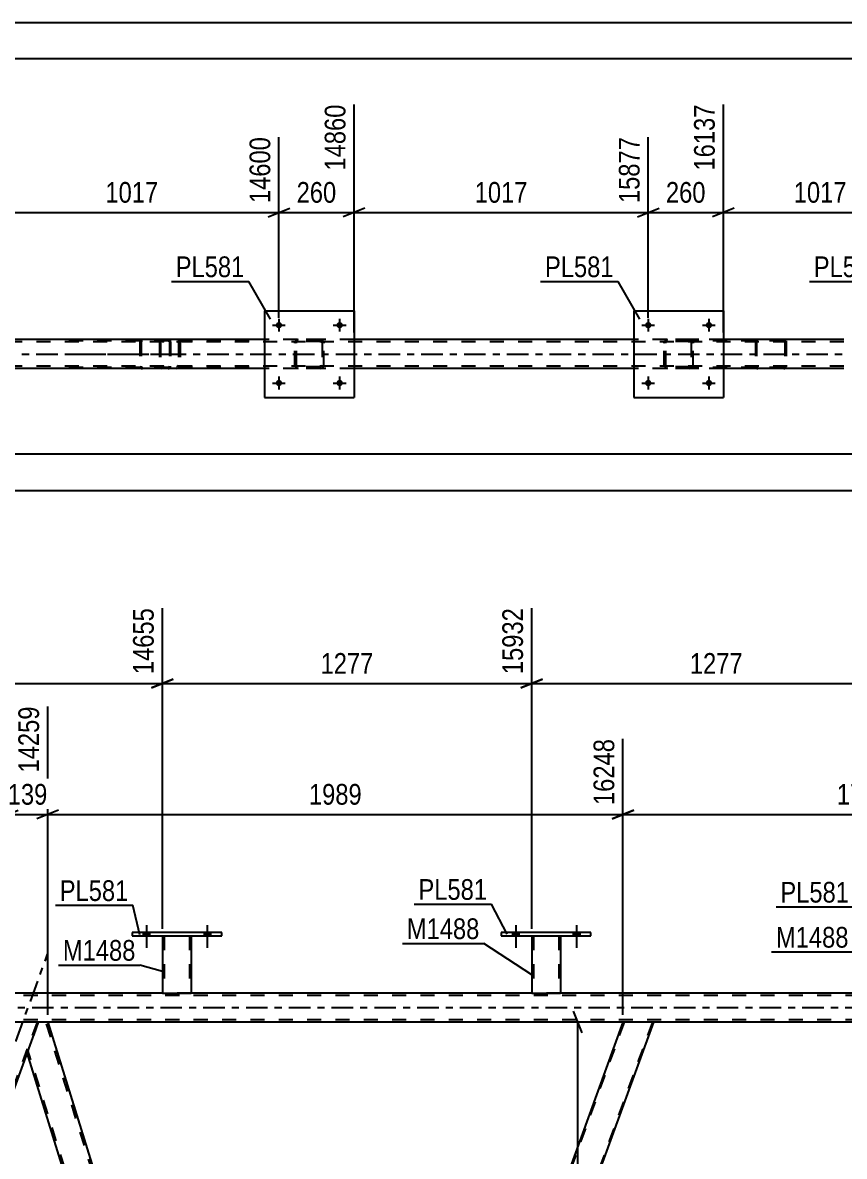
# Model space of a CAD drawing. Header units: millimetres. Extents: x 0 to 841, y 0 to 594.
# Drawn here: x 643.5 to 757.2, y 437.2 to 594 of the extents above; entities that cross this region are included whole.
import ezdxf

# ---------------------------------------------------------------- set-up
doc = ezdxf.new("R2010")
doc.units = ezdxf.units.MM
doc.linetypes.add('DXK_LINE_DOT2', pattern=[3.9198, 1.9599, -1.9599])
doc.linetypes.add('DXK_LINE_DOT3', pattern=[5.9187, 2.979, -0.9799, 0.9799, -0.9799])
doc.styles.add('Arial Narrow', font='ARIALN.TTF', dxfattribs={"height": 0.2})

# ---------------------------------------------------------------- blocks, each defined once
blk = doc.blocks.new('Unknown-814521776-1135')
at = {"color": 5, "linetype": 'Continuous'}
for p, q in [((841, 594), (0, 594)), ((836, 589), (5, 589))]:
    blk.add_line(p, q, dxfattribs=at)
blk = doc.blocks.new('Bolt-814521776-5159 - 4986')
at = {"linetype": 'Continuous'}
for points in [[(679.39, 544.17, -1), (678.51, 544.17, -1)], [(687.79, 544.17, -1), (686.91, 544.17, -1)]]:
    blk.add_hatch(color=1, dxfattribs=at).paths.add_polyline_path(points)
at = {"color": 1, "linetype": 'Continuous'}
for p, q in [((678.07, 544.17), (679.83, 544.17)), ((678.95, 545.05), (678.95, 543.29)), ((686.47, 544.17), (688.23, 544.17)), ((687.35, 545.05), (687.35, 543.29))]:
    blk.add_line(p, q, dxfattribs=at)
blk = doc.blocks.new('Bolt-814521776-5219 - 4986')
at = {"linetype": 'Continuous'}
for points in [[(730.47, 544.17, -1), (729.59, 544.17, -1)], [(738.87, 544.17, -1), (737.99, 544.17, -1)]]:
    blk.add_hatch(color=1, dxfattribs=at).paths.add_polyline_path(points)
at = {"color": 1, "linetype": 'Continuous'}
for p, q in [((729.15, 544.17), (730.91, 544.17)), ((730.03, 545.05), (730.03, 543.29)), ((737.55, 544.17), (739.31, 544.17)), ((738.43, 545.05), (738.43, 543.29))]:
    blk.add_line(p, q, dxfattribs=at)
blk = doc.blocks.new('Part-814521776-5015 - 4986')
at = {"color": 7, "linetype": 'DXK_LINE_DOT2'}
for p, q in [((757.11, 549.85), (94.93, 549.85)), ((689.35, 550.17), (676.95, 550.17)), ((740.43, 550.17), (728.03, 550.17)), ((757.11, 546.49), (94.93, 546.49)), ((689.35, 546.17), (676.95, 546.17)), ((740.43, 546.17), (728.03, 546.17))]:
    blk.add_line(p, q, dxfattribs=at)
at = {"color": 2, "linetype": 'Continuous'}
for p, q in [((676.95, 550.17), (638.26, 550.17)), ((728.03, 550.17), (689.35, 550.17)), ((757.11, 550.17), (740.43, 550.17)), ((676.95, 546.17), (638.26, 546.17)), ((728.03, 546.17), (689.35, 546.17)), ((757.11, 546.17), (740.43, 546.17))]:
    blk.add_line(p, q, dxfattribs=at)
at = {"color": 7, "linetype": 'DXK_LINE_DOT3'}
blk.add_line((94.93, 548.17), (757.11, 548.17), dxfattribs=at)
blk = doc.blocks.new('Part-814521776-5077 - 4986')
at = {"color": 7, "linetype": 'DXK_LINE_DOT2'}
for p, q in [((748.77, 550.17), (733.44, 550.17)), ((748.77, 550.01), (733.44, 550.01)), ((744.88, 549.97), (744.85, 549.85)), ((744.85, 549.85), (744.85, 546.49)), ((745.02, 549.85), (745.03, 549.91)), ((745.02, 549.85), (745.02, 546.49)), ((745.03, 549.91), (745.07, 549.96)), ((745.19, 550.17), (745.06, 550.14)), ((745.07, 549.96), (745.12, 549.99)), ((745.12, 549.99), (745.19, 550.01)), ((748.9, 550.14), (748.77, 550.17)), ((748.77, 550.01), (748.83, 549.99)), ((748.83, 549.99), (748.86, 549.98)), ((748.86, 549.98), (748.89, 549.96)), ((748.89, 549.96), (748.92, 549.91)), ((748.92, 549.91), (748.94, 549.85)), ((748.94, 549.85), (748.94, 546.49)), ((749.11, 549.85), (749.08, 549.97)), ((749.11, 549.85), (749.11, 546.49)), ((748.77, 546.33), (733.44, 546.33)), ((748.77, 546.17), (733.44, 546.17)), ((744.85, 546.49), (744.88, 546.36)), ((745.03, 546.43), (745.02, 546.49)), ((745.07, 546.37), (745.03, 546.43)), ((745.06, 546.19), (745.19, 546.17)), ((745.07, 546.37), (745.1, 546.35)), ((745.1, 546.35), (745.12, 546.34)), ((745.12, 546.34), (745.19, 546.33)), ((748.83, 546.34), (748.77, 546.33)), ((748.77, 546.17), (748.9, 546.19)), ((748.89, 546.37), (748.83, 546.34)), ((748.92, 546.43), (748.89, 546.37)), ((748.94, 546.49), (748.92, 546.43)), ((749.08, 546.36), (749.11, 546.49))]:
    blk.add_line(p, q, dxfattribs=at)
for centre, start, end in [((745.18, 549.83), 110.7583, 155.68), ((748.78, 549.83), 24.32, 69.2417), ((745.18, 546.5), 204.32, 249.2417), ((748.78, 546.5), 290.7583, 335.68)]:
    blk.add_arc(centre, 0.331, start, end, dxfattribs=at)
blk = doc.blocks.new('Part-814521776-5201 - 4986')
at = {"color": 2, "linetype": 'Continuous'}
for p, q in [((728.03, 554.17), (728.03, 542.17)), ((728.03, 554.17), (740.43, 554.17)), ((740.43, 554.17), (740.43, 542.17)), ((728.03, 542.17), (740.43, 542.17))]:
    blk.add_line(p, q, dxfattribs=at)
blk = doc.blocks.new('Part-814521776-5084 - 4986')
at = {"color": 7, "linetype": 'DXK_LINE_DOT2'}
for p, q in [((663.63, 550.17), (648.3, 550.17)), ((663.63, 550.01), (648.3, 550.01)), ((659.74, 549.97), (659.72, 549.85)), ((659.72, 549.85), (659.72, 546.49)), ((659.89, 549.85), (659.9, 549.91)), ((659.89, 549.85), (659.89, 546.49)), ((659.9, 549.91), (659.94, 549.96)), ((660.06, 550.17), (659.93, 550.14)), ((659.94, 549.96), (659.99, 549.99)), ((659.99, 549.99), (660.06, 550.01)), ((663.76, 550.14), (663.63, 550.17)), ((663.63, 550.01), (663.7, 549.99)), ((663.7, 549.99), (663.72, 549.98)), ((663.72, 549.98), (663.75, 549.96)), ((663.75, 549.96), (663.79, 549.91)), ((663.79, 549.91), (663.8, 549.85)), ((663.8, 549.85), (663.8, 546.49)), ((663.97, 549.85), (663.95, 549.97)), ((663.97, 549.85), (663.97, 546.49)), ((663.63, 546.33), (648.3, 546.33)), ((663.63, 546.17), (648.3, 546.17)), ((659.72, 546.49), (659.74, 546.36)), ((659.9, 546.43), (659.89, 546.49)), ((659.94, 546.37), (659.9, 546.43)), ((659.93, 546.19), (660.06, 546.17)), ((659.94, 546.37), (659.97, 546.35)), ((659.97, 546.35), (659.99, 546.34)), ((659.99, 546.34), (660.06, 546.33)), ((663.7, 546.34), (663.63, 546.33)), ((663.63, 546.17), (663.76, 546.19)), ((663.75, 546.37), (663.7, 546.34)), ((663.79, 546.43), (663.75, 546.37)), ((663.8, 546.49), (663.79, 546.43)), ((663.95, 546.36), (663.97, 546.49))]:
    blk.add_line(p, q, dxfattribs=at)
at = {"color": 7, "linetype": 'DXK_LINE_DOT3'}
blk.add_line((650.09, 548.17), (665.26, 548.17), dxfattribs=at)
at = {"color": 7, "linetype": 'DXK_LINE_DOT2'}
for centre, start, end in [((660.04, 549.83), 110.7583, 155.68), ((663.64, 549.83), 24.32, 69.2417), ((660.04, 546.5), 204.32, 249.2417), ((663.64, 546.5), 290.7583, 335.68)]:
    blk.add_arc(centre, 0.331, start, end, dxfattribs=at)
blk = doc.blocks.new('Part-814521776-5088 - 4986')
at = {"color": 7, "linetype": 'DXK_LINE_DOT2'}
for p, q in [((662.45, 549.87), (662.42, 549.69)), ((662.42, 549.69), (662.42, 546.65)), ((662.5, 550.03), (662.45, 549.87)), ((662.59, 550.13), (662.5, 550.03)), ((662.56, 549.69), (662.57, 549.78)), ((662.56, 549.69), (662.56, 546.65)), ((662.57, 549.78), (662.6, 549.86)), ((662.7, 550.17), (662.59, 550.13)), ((662.6, 549.86), (662.64, 549.91)), ((662.64, 549.91), (662.7, 549.93)), ((674.85, 550.17), (662.7, 550.17)), ((674.85, 549.93), (662.7, 549.93)), ((663.97, 549.93), (663.97, 550.17)), ((664.98, 550.13), (664.79, 550.17)), ((664.79, 549.93), (664.88, 549.91)), ((664.88, 549.91), (664.96, 549.86)), ((664.96, 549.86), (665.02, 549.78)), ((665.02, 549.78), (665.04, 549.69)), ((665.04, 549.69), (665.04, 546.65)), ((665.27, 549.77), (665.25, 549.87)), ((665.29, 549.69), (665.27, 549.77)), ((665.29, 549.69), (665.29, 546.65)), ((662.42, 546.65), (662.45, 546.46)), ((662.45, 546.46), (662.5, 546.31)), ((662.5, 546.31), (662.59, 546.2)), ((662.57, 546.55), (662.56, 546.65)), ((662.6, 546.48), (662.57, 546.55)), ((662.59, 546.2), (662.7, 546.17)), ((662.64, 546.42), (662.6, 546.48)), ((662.7, 546.41), (662.64, 546.42)), ((674.85, 546.41), (662.7, 546.41)), ((674.85, 546.17), (662.7, 546.17)), ((663.97, 546.17), (663.97, 546.41)), ((664.88, 546.42), (664.79, 546.41)), ((664.79, 546.17), (664.98, 546.2)), ((664.96, 546.48), (664.88, 546.42)), ((665.02, 546.55), (664.96, 546.48)), ((665.02, 546.58), (665.04, 546.65)), ((665.02, 546.55), (665.02, 546.58)), ((665.25, 546.46), (665.28, 546.58)), ((665.28, 546.58), (665.29, 546.65))]:
    blk.add_line(p, q, dxfattribs=at)
for centre, start, end in [((664.8, 549.67), 23.8494, 68.8059), ((664.8, 546.66), 291.1941, 336.1506)]:
    blk.add_arc(centre, 0.492, start, end, dxfattribs=at)
blk = doc.blocks.new('Part-814521776-5108 - 4986')
at = {"color": 7, "linetype": 'DXK_LINE_DOT2'}
for p, q in [((681.15, 549.69), (681.18, 549.87)), ((681.18, 549.87), (681.15, 549.69)), ((681.15, 546.65), (681.15, 549.69)), ((681.39, 549.69), (681.4, 549.78)), ((681.39, 546.65), (681.39, 549.69)), ((681.4, 549.78), (681.46, 549.86)), ((681.44, 550.13), (681.63, 550.17)), ((681.63, 550.17), (681.44, 550.13)), ((681.46, 549.86), (681.53, 549.91)), ((681.53, 549.91), (681.63, 549.93)), ((684.67, 550.17), (681.63, 550.17)), ((684.67, 549.93), (681.63, 549.93)), ((684.67, 550.17), (684.85, 550.13)), ((684.85, 550.13), (684.67, 550.17)), ((684.67, 549.93), (684.76, 549.91)), ((684.76, 549.91), (684.84, 549.86)), ((684.84, 549.86), (684.89, 549.78)), ((684.89, 549.78), (684.91, 549.69)), ((684.91, 549.69), (684.91, 546.65)), ((685.11, 549.87), (685.15, 549.69)), ((685.15, 549.69), (685.11, 549.87)), ((685.15, 546.65), (685.15, 549.69)), ((681.18, 546.46), (681.15, 546.65)), ((681.15, 546.65), (681.18, 546.46)), ((681.4, 546.55), (681.39, 546.65)), ((681.46, 546.48), (681.4, 546.55)), ((681.63, 546.17), (681.44, 546.2)), ((681.44, 546.2), (681.63, 546.17)), ((681.53, 546.42), (681.46, 546.48)), ((681.63, 546.41), (681.53, 546.42)), ((684.67, 546.41), (681.63, 546.41)), ((684.67, 546.17), (681.63, 546.17)), ((684.76, 546.42), (684.67, 546.41)), ((684.85, 546.2), (684.67, 546.17)), ((684.67, 546.17), (684.85, 546.2)), ((684.84, 546.48), (684.76, 546.42)), ((684.89, 546.55), (684.84, 546.48)), ((684.91, 546.65), (684.89, 546.55)), ((685.15, 546.65), (685.11, 546.46)), ((685.11, 546.46), (685.15, 546.65))]:
    blk.add_line(p, q, dxfattribs=at)
at = {"color": 7, "linetype": 'DXK_LINE_DOT3'}
blk.add_line((683.15, 548.17), (683.15, 548.17), dxfattribs=at)
at = {"color": 7, "linetype": 'DXK_LINE_DOT2'}
for centre, start, end in [((681.63, 549.69), 112.5, 157.5), ((681.63, 549.69), 112.5, 157.5), ((684.67, 549.69), 22.5, 67.5), ((684.67, 549.69), 22.5, 67.5), ((681.63, 546.65), 202.5, 247.5), ((681.63, 546.65), 202.5, 247.5), ((684.67, 546.65), 292.5, 337.5), ((684.67, 546.65), 292.5, 337.5)]:
    blk.add_arc(centre, 0.48, start, end, dxfattribs=at)
blk = doc.blocks.new('Bolt-814521776-5158 - 4986')
at = {"linetype": 'Continuous'}
for points in [[(679.39, 552.17, -1), (678.51, 552.17, -1)], [(687.79, 552.17, -1), (686.91, 552.17, -1)]]:
    blk.add_hatch(color=1, dxfattribs=at).paths.add_polyline_path(points)
at = {"color": 1, "linetype": 'Continuous'}
for p, q in [((678.07, 552.17), (679.83, 552.17)), ((678.95, 553.05), (678.95, 551.29)), ((686.47, 552.17), (688.23, 552.17)), ((687.35, 553.05), (687.35, 551.29))]:
    blk.add_line(p, q, dxfattribs=at)
blk = doc.blocks.new('Part-814521776-5202 - 4986')
at = {"color": 7, "linetype": 'DXK_LINE_DOT2'}
for p, q in [((732.23, 549.69), (732.26, 549.87)), ((732.26, 549.87), (732.23, 549.69)), ((732.23, 546.65), (732.23, 549.69)), ((732.47, 549.69), (732.48, 549.78)), ((732.47, 546.65), (732.47, 549.69)), ((732.48, 549.78), (732.54, 549.86)), ((732.52, 550.13), (732.71, 550.17)), ((732.71, 550.17), (732.52, 550.13)), ((732.54, 549.86), (732.61, 549.91)), ((732.61, 549.91), (732.71, 549.93)), ((735.75, 550.17), (732.71, 550.17)), ((735.75, 549.93), (732.71, 549.93)), ((735.75, 550.17), (735.93, 550.13)), ((735.93, 550.13), (735.75, 550.17)), ((735.75, 549.93), (735.84, 549.91)), ((735.84, 549.91), (735.92, 549.86)), ((735.92, 549.86), (735.97, 549.78)), ((735.97, 549.78), (735.99, 549.69)), ((735.99, 549.69), (735.99, 546.65)), ((736.19, 549.87), (736.23, 549.69)), ((736.23, 549.69), (736.19, 549.87)), ((736.23, 546.65), (736.23, 549.69)), ((732.26, 546.46), (732.23, 546.65)), ((732.23, 546.65), (732.26, 546.46)), ((732.48, 546.55), (732.47, 546.65)), ((732.54, 546.48), (732.48, 546.55)), ((732.71, 546.17), (732.52, 546.2)), ((732.52, 546.2), (732.71, 546.17)), ((732.61, 546.42), (732.54, 546.48)), ((732.71, 546.41), (732.61, 546.42)), ((735.75, 546.41), (732.71, 546.41)), ((735.75, 546.17), (732.71, 546.17)), ((735.84, 546.42), (735.75, 546.41)), ((735.93, 546.2), (735.75, 546.17)), ((735.75, 546.17), (735.93, 546.2)), ((735.92, 546.48), (735.84, 546.42)), ((735.97, 546.55), (735.92, 546.48)), ((735.99, 546.65), (735.97, 546.55)), ((736.23, 546.65), (736.19, 546.46)), ((736.19, 546.46), (736.23, 546.65))]:
    blk.add_line(p, q, dxfattribs=at)
at = {"color": 7, "linetype": 'DXK_LINE_DOT3'}
blk.add_line((734.23, 548.17), (734.23, 548.17), dxfattribs=at)
at = {"color": 7, "linetype": 'DXK_LINE_DOT2'}
for centre, start, end in [((732.71, 549.69), 112.5, 157.5), ((732.71, 549.69), 112.5, 157.5), ((735.75, 549.69), 22.5, 67.5), ((735.75, 549.69), 22.5, 67.5), ((732.71, 546.65), 202.5, 247.5), ((732.71, 546.65), 202.5, 247.5), ((735.75, 546.65), 292.5, 337.5), ((735.75, 546.65), 292.5, 337.5)]:
    blk.add_arc(centre, 0.48, start, end, dxfattribs=at)
blk = doc.blocks.new('Part-814521776-5207 - 4986')
at = {"color": 2, "linetype": 'Continuous'}
for p, q in [((676.95, 554.17), (676.95, 542.17)), ((676.95, 554.17), (689.35, 554.17)), ((689.35, 554.17), (689.35, 542.17)), ((676.95, 542.17), (689.35, 542.17))]:
    blk.add_line(p, q, dxfattribs=at)
blk = doc.blocks.new('Bolt-814521776-5218 - 4986')
at = {"linetype": 'Continuous'}
for points in [[(730.47, 552.17, -1), (729.59, 552.17, -1)], [(738.87, 552.17, -1), (737.99, 552.17, -1)]]:
    blk.add_hatch(color=1, dxfattribs=at).paths.add_polyline_path(points)
at = {"color": 1, "linetype": 'Continuous'}
for p, q in [((729.15, 552.17), (730.91, 552.17)), ((730.03, 553.05), (730.03, 551.29)), ((737.55, 552.17), (739.31, 552.17)), ((738.43, 553.05), (738.43, 551.29))]:
    blk.add_line(p, q, dxfattribs=at)
blk = doc.blocks.new('Part-814521776-3404 - 3269')
at = {"color": 7, "linetype": 'DXK_LINE_DOT2'}
for p, q in [((713.91, 467.71), (717.91, 467.71)), ((713.91, 467.7), (713.91, 467.71)), ((713.91, 467.71), (713.91, 467.7)), ((714.15, 467.71), (714.15, 459.8)), ((717.67, 467.71), (717.67, 459.8)), ((717.91, 467.71), (717.91, 467.7)), ((717.91, 467.7), (717.91, 467.71)), ((717.61, 459.8), (717.65, 459.8)), ((717.61, 459.8), (717.65, 459.8)), ((717.65, 459.8), (717.67, 459.8)), ((717.65, 459.8), (717.67, 459.8))]:
    blk.add_line(p, q, dxfattribs=at)
at = {"color": 2, "linetype": 'Continuous'}
for p, q in [((713.91, 467.7), (713.91, 459.8)), ((717.91, 467.7), (717.91, 459.8)), ((713.91, 459.8), (717.91, 459.8))]:
    blk.add_line(p, q, dxfattribs=at)
blk = doc.blocks.new('Part-814521776-3409 - 3269')
at = {"color": 2, "linetype": 'Continuous'}
for p, q in [((658.63, 468.18), (658.63, 467.7)), ((671.03, 468.18), (658.63, 468.18)), ((658.63, 467.7), (671.03, 467.7)), ((671.03, 467.7), (671.03, 468.18))]:
    blk.add_line(p, q, dxfattribs=at)
blk = doc.blocks.new('Bolt-814521776-3284 - 3269')
at = {"linetype": 'Continuous'}
for points in [[(711.27, 467.7), (712.15, 467.7), (712.15, 468.18), (711.27, 468.18)], [(719.67, 467.7), (720.55, 467.7), (720.55, 468.18), (719.67, 468.18)]]:
    blk.add_hatch(color=1, dxfattribs=at).paths.add_polyline_path(points)
at = {"color": 1, "linetype": 'Continuous'}
for p, q in [((711.71, 469.18), (711.71, 466.06)), ((720.11, 469.18), (720.11, 466.06)), ((711.27, 468.18), (711.27, 467.7)), ((712.15, 468.18), (712.15, 467.7)), ((719.67, 468.18), (719.67, 467.7)), ((720.55, 468.18), (720.55, 467.7))]:
    blk.add_line(p, q, dxfattribs=at)
blk = doc.blocks.new('Bolt-814521776-3285 - 3269')
at = {"linetype": 'Continuous'}
for points in [[(711.27, 467.7), (712.15, 467.7), (712.15, 468.18), (711.27, 468.18)], [(719.67, 467.7), (720.55, 467.7), (720.55, 468.18), (719.67, 468.18)]]:
    blk.add_hatch(color=1, dxfattribs=at).paths.add_polyline_path(points)
at = {"color": 1, "linetype": 'Continuous'}
for p, q in [((711.71, 469.18), (711.71, 466.06)), ((720.11, 469.18), (720.11, 466.06)), ((711.27, 468.18), (711.27, 467.7)), ((712.15, 468.18), (712.15, 467.7)), ((719.67, 468.18), (719.67, 467.7)), ((720.55, 468.18), (720.55, 467.7))]:
    blk.add_line(p, q, dxfattribs=at)
blk = doc.blocks.new('Bolt-814521776-3286 - 3269')
at = {"linetype": 'Continuous'}
for points in [[(660.19, 467.7), (661.07, 467.7), (661.07, 468.18), (660.19, 468.18)], [(668.59, 467.7), (669.47, 467.7), (669.47, 468.18), (668.59, 468.18)]]:
    blk.add_hatch(color=1, dxfattribs=at).paths.add_polyline_path(points)
at = {"color": 1, "linetype": 'Continuous'}
for p, q in [((660.63, 469.18), (660.63, 466.06)), ((669.03, 469.18), (669.03, 466.06)), ((660.19, 468.18), (660.19, 467.7)), ((661.07, 468.18), (661.07, 467.7)), ((668.59, 468.18), (668.59, 467.7)), ((669.47, 468.18), (669.47, 467.7))]:
    blk.add_line(p, q, dxfattribs=at)
blk = doc.blocks.new('Bolt-814521776-3287 - 3269')
at = {"linetype": 'Continuous'}
for points in [[(660.19, 467.7), (661.07, 467.7), (661.07, 468.18), (660.19, 468.18)], [(668.59, 467.7), (669.47, 467.7), (669.47, 468.18), (668.59, 468.18)]]:
    blk.add_hatch(color=1, dxfattribs=at).paths.add_polyline_path(points)
at = {"color": 1, "linetype": 'Continuous'}
for p, q in [((660.63, 469.18), (660.63, 466.06)), ((669.03, 469.18), (669.03, 466.06)), ((660.19, 468.18), (660.19, 467.7)), ((661.07, 468.18), (661.07, 467.7)), ((668.59, 468.18), (668.59, 467.7)), ((669.47, 468.18), (669.47, 467.7))]:
    blk.add_line(p, q, dxfattribs=at)
blk = doc.blocks.new('Part-814521776-3414 - 3269')
at = {"color": 7, "linetype": 'DXK_LINE_DOT2'}
for p, q in [((662.83, 467.71), (666.83, 467.71)), ((662.83, 467.7), (662.83, 467.71)), ((662.83, 467.71), (662.83, 467.7)), ((663.07, 467.71), (663.07, 459.8)), ((666.59, 467.71), (666.59, 459.8)), ((666.83, 467.71), (666.83, 467.7)), ((666.83, 467.7), (666.83, 467.71)), ((666.53, 459.8), (666.57, 459.8)), ((666.53, 459.8), (666.57, 459.8)), ((666.57, 459.8), (666.59, 459.8)), ((666.57, 459.8), (666.59, 459.8))]:
    blk.add_line(p, q, dxfattribs=at)
at = {"color": 2, "linetype": 'Continuous'}
for p, q in [((662.83, 467.7), (662.83, 459.8)), ((666.83, 467.7), (666.83, 459.8)), ((662.83, 459.8), (666.83, 459.8))]:
    blk.add_line(p, q, dxfattribs=at)
blk = doc.blocks.new('Part-814521776-3399 - 3269')
at = {"color": 2, "linetype": 'Continuous'}
for p, q in [((709.71, 468.18), (709.71, 467.7)), ((722.11, 468.18), (709.71, 468.18)), ((709.71, 467.7), (722.11, 467.7)), ((722.11, 467.7), (722.11, 468.18))]:
    blk.add_line(p, q, dxfattribs=at)
blk = doc.blocks.new('Part-814521776-3732 - 3269')
at = {"color": 7, "linetype": 'DXK_LINE_DOT3'}
blk.add_line((595.99, 325.18), (646.95, 465.19), dxfattribs=at)
at = {"color": 7, "linetype": 'DXK_LINE_DOT2'}
for p, q in [((641.57, 455.8), (597.45, 334.58)), ((645.49, 455.8), (601.36, 334.58)), ((645.66, 455.8), (644.13, 451.6)), ((597.28, 334.58), (599.03, 339.4)), ((603.29, 339.4), (601.54, 334.58)), ((601.54, 334.58), (597.28, 334.58))]:
    blk.add_line(p, q, dxfattribs=at)
at = {"color": 2, "linetype": 'Continuous'}
for p, q in [((641.4, 455.8), (599.03, 339.4)), ((645.66, 455.8), (641.4, 455.8)), ((644.13, 451.6), (603.29, 339.4))]:
    blk.add_line(p, q, dxfattribs=at)
blk = doc.blocks.new('Part-814521776-3675 - 3269')
at = {"color": 7, "linetype": 'DXK_LINE_DOT2'}
for p, q in [((782.79, 459.48), (76.61, 459.48)), ((666.83, 459.8), (662.83, 459.8)), ((717.91, 459.8), (713.91, 459.8)), ((782.79, 456.12), (76.61, 456.12)), ((646.97, 455.8), (641.4, 455.8)), ((730.79, 455.8), (726.53, 455.8))]:
    blk.add_line(p, q, dxfattribs=at)
at = {"color": 2, "linetype": 'Continuous'}
for p, q in [((662.83, 459.8), (615.75, 459.8)), ((713.91, 459.8), (666.83, 459.8)), ((764.99, 459.8), (717.91, 459.8)), ((726.53, 455.8), (646.97, 455.8)), ((782.79, 455.8), (730.79, 455.8))]:
    blk.add_line(p, q, dxfattribs=at)
at = {"color": 7, "linetype": 'DXK_LINE_DOT3'}
blk.add_line((76.61, 457.8), (782.79, 457.8), dxfattribs=at)
blk = doc.blocks.new('Part-814521776-3727 - 3269')
at = {"color": 2, "linetype": 'Continuous'}
for p, q in [((645.66, 455.8), (644.13, 451.6)), ((646.97, 455.8), (645.66, 455.8)), ((646.97, 455.8), (683.68, 338.05)), ((680.57, 334.58), (644.11, 451.55)), ((683.51, 337.59), (682.41, 334.58)), ((683.66, 337.99), (683.51, 337.59)), ((683.66, 338), (683.66, 337.99))]:
    blk.add_line(p, q, dxfattribs=at)
at = {"color": 7, "linetype": 'DXK_LINE_DOT2'}
for p, q in [((683.54, 337.68), (646.72, 455.8)), ((644.13, 451.6), (644.11, 451.55)), ((680.82, 334.58), (644.24, 451.92)), ((683.51, 337.59), (683.6, 337.83)), ((683.68, 338.05), (683.66, 338)), ((682.41, 334.58), (680.57, 334.58))]:
    blk.add_line(p, q, dxfattribs=at)
blk = doc.blocks.new('Part-814521776-3766 - 3269')
at = {"color": 7, "linetype": 'DXK_LINE_DOT2'}
for p, q in [((726.7, 455.8), (682.58, 334.58)), ((730.62, 455.8), (686.5, 334.58)), ((683.66, 338), (682.41, 334.58)), ((682.41, 334.58), (686.67, 334.58))]:
    blk.add_line(p, q, dxfattribs=at)
at = {"color": 2, "linetype": 'Continuous'}
for p, q in [((726.53, 455.8), (683.66, 338)), ((686.67, 334.58), (730.79, 455.8)), ((730.79, 455.8), (726.53, 455.8))]:
    blk.add_line(p, q, dxfattribs=at)
blk = doc.blocks.new('StraightDimension-814521776-5855 - 4986')
at = {"color": 7, "linetype": 'Continuous'}
blk.add_line((94.29, 529.32), (794.87, 529.32), dxfattribs=at)
blk = doc.blocks.new('StraightDimension-814521776-5727 - 4986')
at = {"color": 7, "linetype": 'Continuous'}
for p, q in [((638.26, 551.17), (638.26, 582.69)), ((678.95, 553.17), (678.95, 578.19)), ((639.76, 568.35), (636.76, 567.15)), ((638.26, 567.75), (678.95, 567.75)), ((677.45, 567.15), (680.45, 568.35))]:
    blk.add_line(p, q, dxfattribs=at)
at = {"color": 0, "linetype": 'Continuous'}
blk.add_wipeout([(678.35, 578.79), (674.15, 578.79), (674.15, 568.45), (678.35, 568.45)], dxfattribs=at)
at = {"color": 0}
blk.add_wipeout([(662.86, 568.5), (662.86, 572.7), (654.35, 572.7), (654.35, 568.5)], dxfattribs=at)
at = {"color": 3, "linetype": 'Continuous', "style": 'Arial Narrow'}
blk.add_text('14600', height=2.863, rotation=90.0002, dxfattribs=at).set_placement((677.75, 569.05))
at = {"color": 3, "style": 'Arial Narrow'}
blk.add_text('1017', height=2.863, dxfattribs=at).set_placement((654.95, 569.1))
blk = doc.blocks.new('StraightDimension-814521776-5747 - 4986')
at = {"color": 7, "linetype": 'Continuous'}
for p, q in [((689.35, 551.17), (689.35, 582.69)), ((678.95, 553.17), (678.95, 578.19)), ((677.45, 567.15), (680.45, 568.35)), ((678.95, 567.75), (689.35, 567.75)), ((690.85, 568.35), (687.85, 567.15))]:
    blk.add_line(p, q, dxfattribs=at)
at = {"color": 0}
blk.add_wipeout([(687.49, 568.5), (687.49, 572.7), (680.8, 572.7), (680.8, 568.5)], dxfattribs=at)
at = {"color": 3, "style": 'Arial Narrow'}
blk.add_text('260', height=2.863, dxfattribs=at).set_placement((681.4, 569.1))
at = {"color": 0, "linetype": 'Continuous'}
blk.add_wipeout([(688.75, 583.29), (684.55, 583.29), (684.55, 572.95), (688.75, 572.95)], dxfattribs=at)
at = {"color": 3, "linetype": 'Continuous', "style": 'Arial Narrow'}
blk.add_text('14860', height=2.863, rotation=90.0002, dxfattribs=at).set_placement((688.15, 573.55))
blk = doc.blocks.new('StraightDimension-814521776-5767 - 4986')
at = {"color": 7, "linetype": 'Continuous'}
for p, q in [((689.35, 551.17), (689.35, 582.69)), ((730.03, 553.17), (730.03, 578.19)), ((690.85, 568.35), (687.85, 567.15)), ((689.35, 567.75), (730.03, 567.75)), ((728.53, 567.15), (731.53, 568.35))]:
    blk.add_line(p, q, dxfattribs=at)
at = {"color": 0, "linetype": 'Continuous'}
blk.add_wipeout([(729.43, 578.79), (725.23, 578.79), (725.23, 568.45), (729.43, 568.45)], dxfattribs=at)
at = {"color": 0}
blk.add_wipeout([(713.94, 568.5), (713.94, 572.7), (705.43, 572.7), (705.43, 568.5)], dxfattribs=at)
at = {"color": 3, "linetype": 'Continuous', "style": 'Arial Narrow'}
blk.add_text('15877', height=2.863, rotation=90.0002, dxfattribs=at).set_placement((728.83, 569.05))
at = {"color": 3, "style": 'Arial Narrow'}
blk.add_text('1017', height=2.863, dxfattribs=at).set_placement((706.03, 569.1))
blk = doc.blocks.new('StraightDimension-814521776-5787 - 4986')
at = {"color": 7, "linetype": 'Continuous'}
for p, q in [((740.43, 551.17), (740.43, 582.69)), ((730.03, 553.17), (730.03, 578.19)), ((728.53, 567.15), (731.53, 568.35)), ((730.03, 567.75), (740.43, 567.75)), ((741.93, 568.35), (738.93, 567.15))]:
    blk.add_line(p, q, dxfattribs=at)
at = {"color": 0}
blk.add_wipeout([(738.57, 568.5), (738.57, 572.7), (731.88, 572.7), (731.88, 568.5)], dxfattribs=at)
at = {"color": 3, "style": 'Arial Narrow'}
blk.add_text('260', height=2.863, dxfattribs=at).set_placement((732.48, 569.1))
at = {"color": 0, "linetype": 'Continuous'}
blk.add_wipeout([(739.83, 583.29), (735.63, 583.29), (735.63, 572.95), (739.83, 572.95)], dxfattribs=at)
at = {"color": 3, "linetype": 'Continuous', "style": 'Arial Narrow'}
blk.add_text('16137', height=2.863, rotation=90.0002, dxfattribs=at).set_placement((739.23, 573.55))
blk = doc.blocks.new('StraightDimension-814521776-5807 - 4986')
at = {"color": 7, "linetype": 'Continuous'}
for p, q in [((740.43, 551.17), (740.43, 582.69)), ((767.21, 553.17), (767.21, 578.19)), ((741.93, 568.35), (738.93, 567.15)), ((740.43, 567.75), (767.21, 567.75)), ((765.71, 567.15), (768.71, 568.35))]:
    blk.add_line(p, q, dxfattribs=at)
at = {"color": 0, "linetype": 'Continuous'}
blk.add_wipeout([(766.61, 578.79), (762.41, 578.79), (762.41, 568.45), (766.61, 568.45)], dxfattribs=at)
at = {"color": 0}
blk.add_wipeout([(758.07, 568.5), (758.07, 572.7), (749.56, 572.7), (749.56, 568.5)], dxfattribs=at)
at = {"color": 3, "linetype": 'Continuous', "style": 'Arial Narrow'}
blk.add_text('17154', height=2.863, rotation=90.0002, dxfattribs=at).set_placement((766.01, 569.05))
at = {"color": 3, "style": 'Arial Narrow'}
blk.add_text('1017', height=2.863, dxfattribs=at).set_placement((750.16, 569.1))
blk = doc.blocks.new('StraightDimension-814521776-8543 - 4986')
at = {"color": 7, "linetype": 'Continuous'}
blk.add_line((94.93, 534.39), (794.23, 534.39), dxfattribs=at)
blk = doc.blocks.new('StraightDimension-814521776-4620 - 3269')
at = {"color": 7, "linetype": 'Continuous'}
for p, q in [((646.97, 456.8), (646.97, 499.45)), ((726.53, 456.8), (726.53, 494.95)), ((648.47, 485.11), (645.47, 483.91)), ((646.97, 484.51), (726.53, 484.51)), ((725.03, 483.91), (728.03, 485.11))]:
    blk.add_line(p, q, dxfattribs=at)
at = {"color": 0, "linetype": 'Continuous'}
blk.add_wipeout([(725.93, 495.55), (721.73, 495.55), (721.73, 485.21), (725.93, 485.21)], dxfattribs=at)
at = {"color": 0}
blk.add_wipeout([(691.01, 485.26), (691.01, 489.46), (682.5, 489.46), (682.5, 485.26)], dxfattribs=at)
at = {"color": 3, "linetype": 'Continuous', "style": 'Arial Narrow'}
blk.add_text('16248', height=2.863, rotation=90.0002, dxfattribs=at).set_placement((725.33, 485.81))
at = {"color": 3, "style": 'Arial Narrow'}
blk.add_text('1989', height=2.863, dxfattribs=at).set_placement((683.1, 485.86))
blk = doc.blocks.new('StraightDimension-814521776-4249 - 3269')
at = {"color": 7, "linetype": 'Continuous'}
for p, q in [((720.89, 454.3), (719.69, 457.3)), ((738.15, 455.8), (717.44, 455.8)), ((720.29, 334.58), (720.29, 455.8)), ((719.69, 336.08), (720.89, 333.08)), ((711.9, 334.58), (722.69, 334.58))]:
    blk.add_line(p, q, dxfattribs=at)
at = {"color": 0}
blk.add_wipeout([(719.54, 399.44), (715.34, 399.44), (715.34, 390.93), (719.54, 390.93)], dxfattribs=at)
at = {"color": 3, "style": 'Arial Narrow'}
blk.add_text('3031', height=2.863, rotation=90.0002, dxfattribs=at).set_placement((718.94, 391.53))
blk = doc.blocks.new('StraightDimension-814521776-4608 - 3269')
at = {"color": 7, "linetype": 'Continuous'}
for p, q in [((726.53, 456.8), (726.53, 494.95)), ((793.01, 460.8), (793.01, 494.95)), ((728.03, 485.11), (725.03, 483.91)), ((726.53, 484.51), (793.01, 484.51)), ((791.51, 483.91), (794.51, 485.11))]:
    blk.add_line(p, q, dxfattribs=at)
at = {"color": 0, "linetype": 'Continuous'}
blk.add_wipeout([(792.41, 495.55), (788.21, 495.55), (788.21, 485.21), (792.41, 485.21)], dxfattribs=at)
at = {"color": 0}
blk.add_wipeout([(764.03, 485.26), (764.03, 489.46), (755.52, 489.46), (755.52, 485.26)], dxfattribs=at)
at = {"color": 3, "linetype": 'Continuous', "style": 'Arial Narrow'}
blk.add_text('18028', height=2.863, rotation=90.0002, dxfattribs=at).set_placement((791.81, 485.81))
at = {"color": 3, "style": 'Arial Narrow'}
blk.add_text('1780', height=2.863, dxfattribs=at).set_placement((756.12, 485.86))
blk = doc.blocks.new('StraightDimension-814521776-4239 - 3269')
at = {"color": 7, "linetype": 'Continuous'}
for p, q in [((794.65, 457.8), (812.39, 457.8)), ((810.59, 456.3), (809.39, 459.3)), ((809.99, 331.94), (809.99, 457.8)), ((809.39, 333.44), (810.59, 330.44)), ((741.58, 331.94), (812.39, 331.94))]:
    blk.add_line(p, q, dxfattribs=at)
at = {"color": 0}
blk.add_wipeout([(809.24, 399.12), (805.04, 399.12), (805.04, 390.61), (809.24, 390.61)], dxfattribs=at)
at = {"color": 3, "style": 'Arial Narrow'}
blk.add_text('3147', height=2.863, rotation=90.0002, dxfattribs=at).set_placement((808.64, 391.21))
blk = doc.blocks.new('StraightDimension-814521776-4228 - 3269')
at = {"color": 7, "linetype": 'Continuous'}
for p, q in [((793.01, 454.8), (793.01, 390.97)), ((740.46, 335.58), (740.46, 396.22)), ((741.96, 393.97), (738.96, 392.77)), ((791.51, 392.77), (794.51, 393.97)), ((740.46, 393.37), (793.01, 393.37))]:
    blk.add_line(p, q, dxfattribs=at)
at = {"color": 0}
blk.add_wipeout([(770.99, 394.12), (770.99, 398.32), (762.48, 398.32), (762.48, 394.12)], dxfattribs=at)
at = {"color": 3, "style": 'Arial Narrow'}
blk.add_text('1431', height=2.863, dxfattribs=at).set_placement((763.08, 394.72))
blk = doc.blocks.new('StraightDimension-814521776-4105 - 3269')
at = {"color": 7, "linetype": 'Continuous'}
for p, q in [((611.75, 468.71), (611.75, 513.05)), ((662.83, 468.71), (662.83, 513.05)), ((613.25, 503.21), (610.25, 502.01)), ((611.75, 502.61), (662.83, 502.61)), ((661.33, 502.01), (664.33, 503.21))]:
    blk.add_line(p, q, dxfattribs=at)
at = {"color": 0, "linetype": 'Continuous'}
blk.add_wipeout([(662.23, 513.65), (658.03, 513.65), (658.03, 503.31), (662.23, 503.31)], dxfattribs=at)
at = {"color": 0}
blk.add_wipeout([(641.55, 503.36), (641.55, 507.56), (633.03, 507.56), (633.03, 503.36)], dxfattribs=at)
at = {"color": 3, "linetype": 'Continuous', "style": 'Arial Narrow'}
blk.add_text('14655', height=2.863, rotation=90.0002, dxfattribs=at).set_placement((661.63, 503.91))
at = {"color": 3, "style": 'Arial Narrow'}
blk.add_text('1277', height=2.863, dxfattribs=at).set_placement((633.63, 503.96))
blk = doc.blocks.new('StraightDimension-814521776-4115 - 3269')
at = {"color": 7, "linetype": 'Continuous'}
for p, q in [((662.83, 468.71), (662.83, 513.05)), ((713.91, 468.71), (713.91, 513.05)), ((664.33, 503.21), (661.33, 502.01)), ((662.83, 502.61), (713.91, 502.61)), ((712.41, 502.01), (715.41, 503.21))]:
    blk.add_line(p, q, dxfattribs=at)
at = {"color": 0, "linetype": 'Continuous'}
blk.add_wipeout([(713.31, 513.65), (709.11, 513.65), (709.11, 503.31), (713.31, 503.31)], dxfattribs=at)
at = {"color": 0}
blk.add_wipeout([(692.63, 503.36), (692.63, 507.56), (684.11, 507.56), (684.11, 503.36)], dxfattribs=at)
at = {"color": 3, "linetype": 'Continuous', "style": 'Arial Narrow'}
blk.add_text('15932', height=2.863, rotation=90.0002, dxfattribs=at).set_placement((712.71, 503.91))
at = {"color": 3, "style": 'Arial Narrow'}
blk.add_text('1277', height=2.863, dxfattribs=at).set_placement((684.71, 503.96))
blk = doc.blocks.new('StraightDimension-814521776-4125 - 3269')
at = {"color": 7, "linetype": 'Continuous'}
for p, q in [((713.91, 468.71), (713.91, 513.05)), ((764.99, 468.71), (764.99, 513.05)), ((715.41, 503.21), (712.41, 502.01)), ((713.91, 502.61), (764.99, 502.61)), ((763.49, 502.01), (766.49, 503.21))]:
    blk.add_line(p, q, dxfattribs=at)
at = {"color": 0, "linetype": 'Continuous'}
blk.add_wipeout([(764.39, 513.65), (760.19, 513.65), (760.19, 503.31), (764.39, 503.31)], dxfattribs=at)
at = {"color": 0}
blk.add_wipeout([(743.71, 503.36), (743.71, 507.56), (735.19, 507.56), (735.19, 503.36)], dxfattribs=at)
at = {"color": 3, "linetype": 'Continuous', "style": 'Arial Narrow'}
blk.add_text('17209', height=2.863, rotation=90.0002, dxfattribs=at).set_placement((763.79, 503.91))
at = {"color": 3, "style": 'Arial Narrow'}
blk.add_text('1277', height=2.863, dxfattribs=at).set_placement((735.79, 503.96))
blk = doc.blocks.new('StraightDimension-814521776-4640 - 3269')
at = {"color": 7, "linetype": 'Continuous'}
for p, q in [((646.97, 456.8), (646.97, 499.45)), ((641.4, 456.8), (641.4, 494.95)), ((639.9, 483.91), (642.9, 485.11)), ((641.4, 484.51), (646.97, 484.51)), ((648.47, 485.11), (645.47, 483.91))]:
    blk.add_line(p, q, dxfattribs=at)
at = {"color": 0}
blk.add_wipeout([(647.53, 485.26), (647.53, 489.46), (640.84, 489.46), (640.84, 485.26)], dxfattribs=at)
at = {"color": 3, "style": 'Arial Narrow'}
blk.add_text('139', height=2.863, dxfattribs=at).set_placement((641.44, 485.86))
at = {"color": 0, "linetype": 'Continuous'}
blk.add_wipeout([(646.37, 500.05), (642.17, 500.05), (642.17, 489.71), (646.37, 489.71)], dxfattribs=at)
at = {"color": 3, "linetype": 'Continuous', "style": 'Arial Narrow'}
blk.add_text('14259', height=2.863, rotation=90.0002, dxfattribs=at).set_placement((645.77, 490.31))
blk = doc.blocks.new('Mark-814521776-5203 - 4986')
at = {"color": 0}
blk.add_wipeout([(674.18, 558.81), (674.18, 561.81), (664.67, 561.81), (664.67, 558.81)], dxfattribs=at)
blk.add_wipeout([(674.18, 558.81), (674.18, 561.81), (664.67, 561.81), (664.67, 558.81)], dxfattribs=at)
at = {"color": 30, "linetype": 'Continuous'}
for p in [(664.07, 558.21), (677.78, 553.02)]:
    blk.add_line(p, (674.78, 558.21), dxfattribs=at)
at = {"color": 3, "style": 'Arial Narrow'}
blk.add_text('PL581', height=2.863, dxfattribs=at).set_placement((664.67, 558.81))
blk = doc.blocks.new('Mark-814521776-5197 - 4986')
at = {"color": 0}
blk.add_wipeout([(725.26, 558.81), (725.26, 561.81), (715.75, 561.81), (715.75, 558.81)], dxfattribs=at)
blk.add_wipeout([(725.26, 558.81), (725.26, 561.81), (715.75, 561.81), (715.75, 558.81)], dxfattribs=at)
at = {"color": 30, "linetype": 'Continuous'}
for p in [(715.15, 558.21), (728.86, 553.02)]:
    blk.add_line(p, (725.86, 558.21), dxfattribs=at)
at = {"color": 3, "style": 'Arial Narrow'}
blk.add_text('PL581', height=2.863, dxfattribs=at).set_placement((715.75, 558.81))
blk = doc.blocks.new('Mark-814521776-5191 - 4986')
at = {"color": 0}
blk.add_wipeout([(762.44, 558.81), (762.44, 561.81), (752.93, 561.81), (752.93, 558.81)], dxfattribs=at)
blk.add_wipeout([(762.44, 558.81), (762.44, 561.81), (752.93, 561.81), (752.93, 558.81)], dxfattribs=at)
at = {"color": 30, "linetype": 'Continuous'}
for p in [(752.33, 558.21), (766.04, 553.02)]:
    blk.add_line(p, (763.04, 558.21), dxfattribs=at)
at = {"color": 3, "style": 'Arial Narrow'}
blk.add_text('PL581', height=2.863, dxfattribs=at).set_placement((752.93, 558.81))
blk = doc.blocks.new('Mark-814521776-3400 - 3269')
at = {"color": 0}
blk.add_wipeout([(706.7, 467.27), (706.7, 470.27), (696.64, 470.27), (696.64, 467.27)], dxfattribs=at)
blk.add_wipeout([(706.7, 467.27), (706.7, 470.27), (696.64, 470.27), (696.64, 467.27)], dxfattribs=at)
at = {"color": 30, "linetype": 'Continuous'}
for p in [(696.04, 466.67), (713.91, 462.33)]:
    blk.add_line(p, (707.3, 466.67), dxfattribs=at)
at = {"color": 3, "style": 'Arial Narrow'}
blk.add_text('M1488', height=2.863, dxfattribs=at).set_placement((696.64, 467.27))
blk = doc.blocks.new('Mark-814521776-3410 - 3269')
at = {"color": 0}
blk.add_wipeout([(659.12, 464.28), (659.12, 467.28), (649.07, 467.28), (649.07, 464.28)], dxfattribs=at)
blk.add_wipeout([(659.12, 464.28), (659.12, 467.28), (649.07, 467.28), (649.07, 464.28)], dxfattribs=at)
at = {"color": 30, "linetype": 'Continuous'}
for p in [(648.47, 463.68), (662.83, 462.8)]:
    blk.add_line(p, (659.72, 463.68), dxfattribs=at)
at = {"color": 3, "style": 'Arial Narrow'}
blk.add_text('M1488', height=2.863, dxfattribs=at).set_placement((649.07, 464.28))
blk = doc.blocks.new('Mark-814521776-3385 - 3269')
at = {"color": 0}
blk.add_wipeout([(757.81, 472.32), (757.81, 475.32), (748.31, 475.32), (748.31, 472.32)], dxfattribs=at)
blk.add_wipeout([(757.81, 472.32), (757.81, 475.32), (748.31, 475.32), (748.31, 472.32)], dxfattribs=at)
at = {"color": 30, "linetype": 'Continuous'}
for p in [(747.71, 471.72), (761.78, 467.89)]:
    blk.add_line(p, (758.41, 471.72), dxfattribs=at)
at = {"color": 3, "style": 'Arial Narrow'}
blk.add_text('PL581', height=2.863, dxfattribs=at).set_placement((748.31, 472.32))
blk = doc.blocks.new('Mark-814521776-3390 - 3269')
at = {"color": 0}
blk.add_wipeout([(757.75, 466.09), (757.75, 469.09), (747.7, 469.09), (747.7, 466.09)], dxfattribs=at)
blk.add_wipeout([(757.75, 466.09), (757.75, 469.09), (747.7, 469.09), (747.7, 466.09)], dxfattribs=at)
at = {"color": 30, "linetype": 'Continuous'}
for p in [(747.1, 465.49), (764.99, 461.59)]:
    blk.add_line(p, (758.35, 465.49), dxfattribs=at)
at = {"color": 3, "style": 'Arial Narrow'}
blk.add_text('M1488', height=2.863, dxfattribs=at).set_placement((747.7, 466.09))
blk = doc.blocks.new('Mark-814521776-3395 - 3269')
at = {"color": 0}
blk.add_wipeout([(707.76, 472.7), (707.76, 475.7), (698.25, 475.7), (698.25, 472.7)], dxfattribs=at)
blk.add_wipeout([(707.76, 472.7), (707.76, 475.7), (698.25, 475.7), (698.25, 472.7)], dxfattribs=at)
at = {"color": 30, "linetype": 'Continuous'}
for p in [(697.65, 472.1), (710.5, 467.96)]:
    blk.add_line(p, (708.36, 472.1), dxfattribs=at)
at = {"color": 3, "style": 'Arial Narrow'}
blk.add_text('PL581', height=2.863, dxfattribs=at).set_placement((698.25, 472.7))
blk = doc.blocks.new('Mark-814521776-3405 - 3269')
at = {"color": 0}
blk.add_wipeout([(658.14, 472.54), (658.14, 475.54), (648.63, 475.54), (648.63, 472.54)], dxfattribs=at)
blk.add_wipeout([(658.14, 472.54), (658.14, 475.54), (648.63, 475.54), (648.63, 472.54)], dxfattribs=at)
at = {"color": 30, "linetype": 'Continuous'}
for p in [(648.03, 471.94), (659.72, 467.84)]:
    blk.add_line(p, (658.74, 471.94), dxfattribs=at)
at = {"color": 3, "style": 'Arial Narrow'}
blk.add_text('PL581', height=2.863, dxfattribs=at).set_placement((648.63, 472.54))

msp = doc.modelspace()

# ---------------------------------------------------------------- block references
for name in ['Unknown-814521776-1135', 'Part-814521776-5207 - 4986', 'Part-814521776-5201 - 4986', 'Part-814521776-5015 - 4986', 'Bolt-814521776-5158 - 4986', 'Bolt-814521776-5218 - 4986', 'Part-814521776-5084 - 4986', 'Part-814521776-5088 - 4986', 'Part-814521776-5108 - 4986', 'Part-814521776-5202 - 4986', 'Part-814521776-5077 - 4986', 'Bolt-814521776-5159 - 4986', 'Bolt-814521776-5219 - 4986', 'Bolt-814521776-3286 - 3269', 'Bolt-814521776-3287 - 3269', 'Bolt-814521776-3284 - 3269', 'Bolt-814521776-3285 - 3269', 'Part-814521776-3409 - 3269', 'Part-814521776-3414 - 3269', 'Part-814521776-3399 - 3269', 'Part-814521776-3404 - 3269', 'Part-814521776-3732 - 3269', 'Part-814521776-3675 - 3269', 'Part-814521776-3727 - 3269', 'Part-814521776-3766 - 3269']:
    msp.add_blockref(name, (0, 0))

# ---------------------------------------------------------------- next in the draw order: block references
for name in ['StraightDimension-814521776-5727 - 4986', 'StraightDimension-814521776-5855 - 4986', 'StraightDimension-814521776-4620 - 3269']:
    msp.add_blockref(name, (0, 0))

# ---------------------------------------------------------------- next in the draw order: block references
for name in ['StraightDimension-814521776-5747 - 4986', 'StraightDimension-814521776-8543 - 4986', 'StraightDimension-814521776-4105 - 3269', 'StraightDimension-814521776-4249 - 3269']:
    msp.add_blockref(name, (0, 0))

# ---------------------------------------------------------------- next in the draw order: block references
for name in ['StraightDimension-814521776-5767 - 4986', 'Mark-814521776-5203 - 4986', 'StraightDimension-814521776-4115 - 3269', 'StraightDimension-814521776-4640 - 3269', 'StraightDimension-814521776-4608 - 3269']:
    msp.add_blockref(name, (0, 0))

# ---------------------------------------------------------------- next in the draw order: block references
for name in ['StraightDimension-814521776-5787 - 4986', 'StraightDimension-814521776-4125 - 3269', 'Mark-814521776-3410 - 3269', 'StraightDimension-814521776-4239 - 3269']:
    msp.add_blockref(name, (0, 0))

# ---------------------------------------------------------------- next in the draw order: block references
for name in ['StraightDimension-814521776-5807 - 4986', 'Mark-814521776-5197 - 4986', 'Mark-814521776-3405 - 3269', 'Mark-814521776-3385 - 3269', 'Mark-814521776-3400 - 3269', 'StraightDimension-814521776-4228 - 3269']:
    msp.add_blockref(name, (0, 0))

# ---------------------------------------------------------------- next in the draw order: block references
for name in ['Mark-814521776-5191 - 4986', 'Mark-814521776-3395 - 3269', 'Mark-814521776-3390 - 3269']:
    msp.add_blockref(name, (0, 0))

doc.saveas('drawing.dxf')
